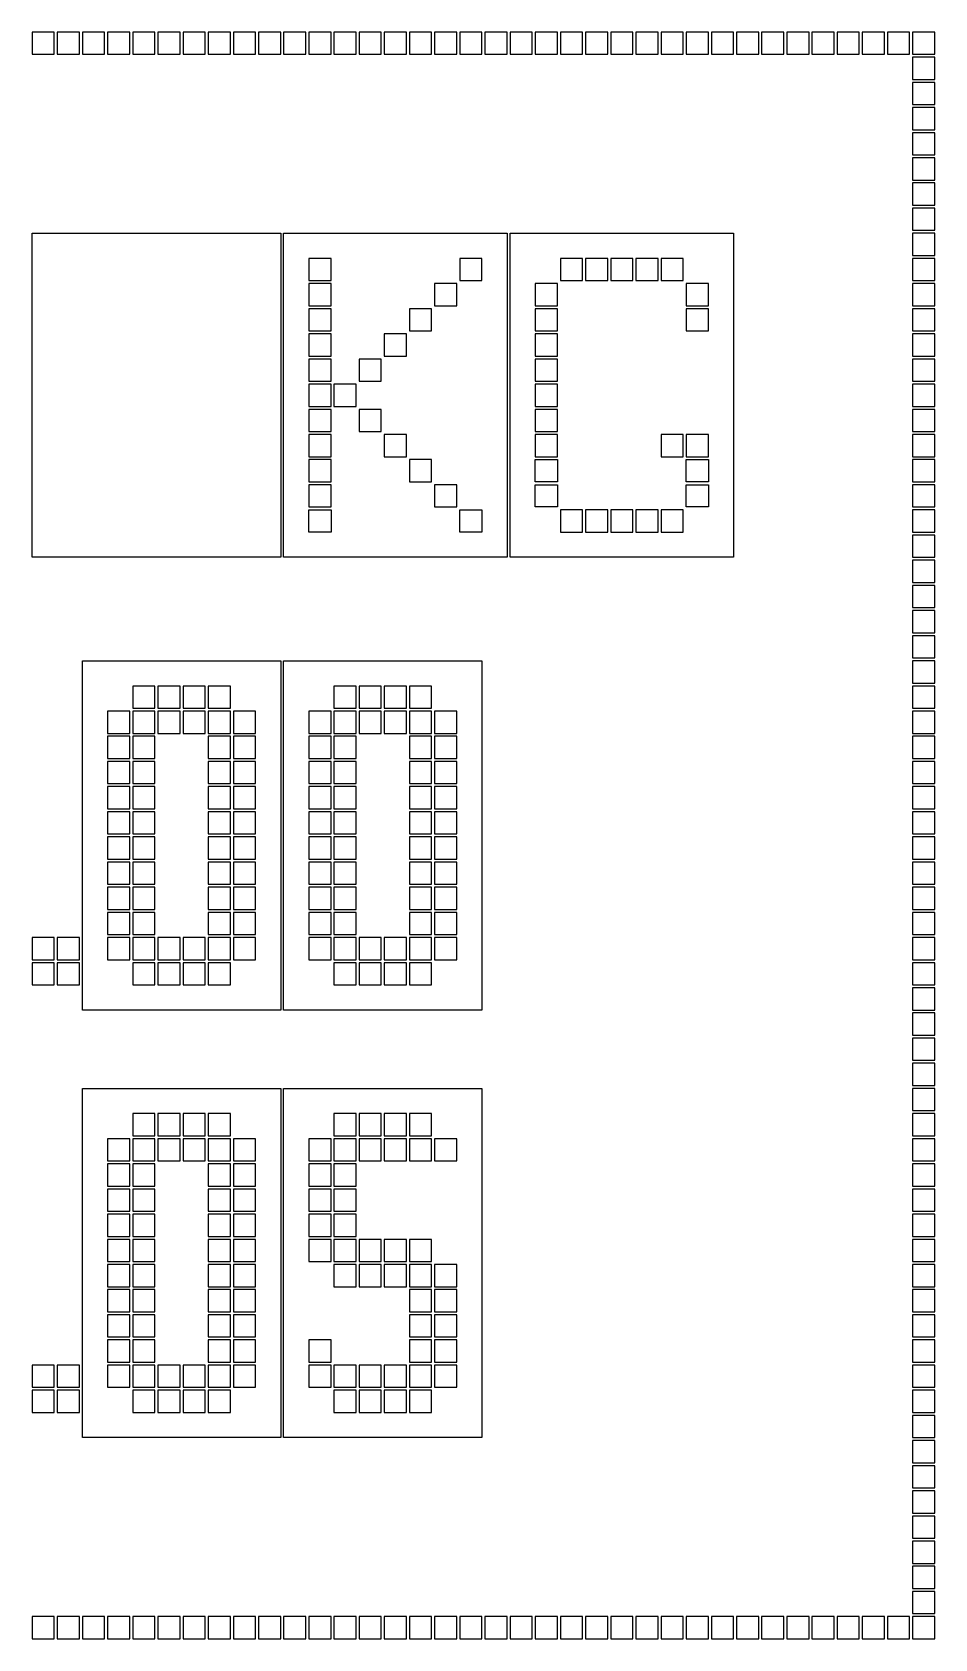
# Model space of a CAD drawing. Header units: inches. Extents: x 125 to 991, y -92 to 487.
# Drawn here: x 848.79 to 854.89, y 440.53 to 451.39 of the extents above; entities that cross this region are included whole.
import ezdxf

# ---------------------------------------------------------------- set-up
doc = ezdxf.new("R2010")
doc.units = ezdxf.units.IN

msp = doc.modelspace()

# ---------------------------------------------------------------- linework, layer by layer
at = {"color": 2}
for points in [[(848.786, 451.238), (848.936, 451.238), (848.936, 451.388), (848.786, 451.388)], [(848.956, 451.238), (849.106, 451.238), (849.106, 451.388), (848.956, 451.388)], [(849.126, 451.238), (849.276, 451.238), (849.276, 451.388), (849.126, 451.388)], [(849.296, 451.238), (849.446, 451.238), (849.446, 451.388), (849.296, 451.388)], [(849.466, 451.238), (849.616, 451.238), (849.616, 451.388), (849.466, 451.388)], [(849.636, 451.238), (849.786, 451.238), (849.786, 451.388), (849.636, 451.388)], [(849.806, 451.238), (849.956, 451.238), (849.956, 451.388), (849.806, 451.388)], [(849.976, 451.238), (850.126, 451.238), (850.126, 451.388), (849.976, 451.388)], [(850.146, 451.238), (850.296, 451.238), (850.296, 451.388), (850.146, 451.388)], [(850.316, 451.238), (850.466, 451.238), (850.466, 451.388), (850.316, 451.388)], [(850.486, 451.238), (850.636, 451.238), (850.636, 451.388), (850.486, 451.388)], [(850.656, 451.238), (850.806, 451.238), (850.806, 451.388), (850.656, 451.388)], [(850.826, 451.238), (850.976, 451.238), (850.976, 451.388), (850.826, 451.388)], [(850.996, 451.238), (851.146, 451.238), (851.146, 451.388), (850.996, 451.388)], [(851.166, 451.238), (851.316, 451.238), (851.316, 451.388), (851.166, 451.388)], [(851.336, 451.238), (851.486, 451.238), (851.486, 451.388), (851.336, 451.388)], [(851.506, 451.238), (851.656, 451.238), (851.656, 451.388), (851.506, 451.388)], [(851.676, 451.238), (851.826, 451.238), (851.826, 451.388), (851.676, 451.388)], [(851.846, 451.238), (851.996, 451.238), (851.996, 451.388), (851.846, 451.388)], [(852.016, 451.238), (852.166, 451.238), (852.166, 451.388), (852.016, 451.388)], [(852.186, 451.238), (852.336, 451.238), (852.336, 451.388), (852.186, 451.388)], [(852.356, 451.238), (852.506, 451.238), (852.506, 451.388), (852.356, 451.388)], [(852.526, 451.238), (852.676, 451.238), (852.676, 451.388), (852.526, 451.388)], [(852.696, 451.238), (852.846, 451.238), (852.846, 451.388), (852.696, 451.388)], [(852.866, 451.238), (853.016, 451.238), (853.016, 451.388), (852.866, 451.388)], [(853.036, 451.238), (853.186, 451.238), (853.186, 451.388), (853.036, 451.388)], [(853.206, 451.238), (853.356, 451.238), (853.356, 451.388), (853.206, 451.388)], [(853.376, 451.238), (853.526, 451.238), (853.526, 451.388), (853.376, 451.388)], [(853.546, 451.238), (853.696, 451.238), (853.696, 451.388), (853.546, 451.388)], [(853.716, 451.238), (853.866, 451.238), (853.866, 451.388), (853.716, 451.388)], [(853.886, 451.238), (854.036, 451.238), (854.036, 451.388), (853.886, 451.388)], [(854.056, 451.238), (854.206, 451.238), (854.206, 451.388), (854.056, 451.388)], [(854.226, 451.238), (854.376, 451.238), (854.376, 451.388), (854.226, 451.388)], [(854.396, 451.238), (854.546, 451.238), (854.546, 451.388), (854.396, 451.388)], [(854.566, 451.238), (854.716, 451.238), (854.716, 451.388), (854.566, 451.388)], [(854.736, 451.238), (854.886, 451.238), (854.886, 451.388), (854.736, 451.388)], [(854.736, 451.068), (854.886, 451.068), (854.886, 451.218), (854.736, 451.218)], [(854.736, 450.898), (854.886, 450.898), (854.886, 451.048), (854.736, 451.048)], [(854.736, 450.728), (854.886, 450.728), (854.886, 450.878), (854.736, 450.878)], [(854.736, 450.558), (854.886, 450.558), (854.886, 450.708), (854.736, 450.708)], [(854.736, 450.388), (854.886, 450.388), (854.886, 450.538), (854.736, 450.538)], [(854.736, 450.218), (854.886, 450.218), (854.886, 450.368), (854.736, 450.368)], [(854.736, 450.048), (854.886, 450.048), (854.886, 450.198), (854.736, 450.198)], [(854.736, 449.878), (854.886, 449.878), (854.886, 450.028), (854.736, 450.028)], [(850.656, 449.708), (850.806, 449.708), (850.806, 449.858), (850.656, 449.858)], [(851.676, 449.708), (851.826, 449.708), (851.826, 449.858), (851.676, 449.858)], [(852.356, 449.708), (852.506, 449.708), (852.506, 449.858), (852.356, 449.858)], [(852.526, 449.708), (852.676, 449.708), (852.676, 449.858), (852.526, 449.858)], [(852.696, 449.708), (852.846, 449.708), (852.846, 449.858), (852.696, 449.858)], [(852.866, 449.708), (853.016, 449.708), (853.016, 449.858), (852.866, 449.858)], [(853.036, 449.708), (853.186, 449.708), (853.186, 449.858), (853.036, 449.858)], [(854.736, 449.708), (854.886, 449.708), (854.886, 449.858), (854.736, 449.858)], [(850.656, 449.538), (850.806, 449.538), (850.806, 449.688), (850.656, 449.688)], [(851.506, 449.538), (851.656, 449.538), (851.656, 449.688), (851.506, 449.688)], [(852.186, 449.538), (852.336, 449.538), (852.336, 449.688), (852.186, 449.688)], [(853.206, 449.538), (853.356, 449.538), (853.356, 449.688), (853.206, 449.688)], [(854.736, 449.538), (854.886, 449.538), (854.886, 449.688), (854.736, 449.688)], [(850.656, 449.368), (850.806, 449.368), (850.806, 449.518), (850.656, 449.518)], [(851.336, 449.368), (851.486, 449.368), (851.486, 449.518), (851.336, 449.518)], [(852.186, 449.368), (852.336, 449.368), (852.336, 449.518), (852.186, 449.518)], [(853.206, 449.368), (853.356, 449.368), (853.356, 449.518), (853.206, 449.518)], [(854.736, 449.368), (854.886, 449.368), (854.886, 449.518), (854.736, 449.518)], [(850.656, 449.198), (850.806, 449.198), (850.806, 449.348), (850.656, 449.348)], [(851.166, 449.198), (851.316, 449.198), (851.316, 449.348), (851.166, 449.348)], [(852.186, 449.198), (852.336, 449.198), (852.336, 449.348), (852.186, 449.348)], [(854.736, 449.198), (854.886, 449.198), (854.886, 449.348), (854.736, 449.348)], [(850.656, 449.028), (850.806, 449.028), (850.806, 449.178), (850.656, 449.178)], [(850.996, 449.028), (851.146, 449.028), (851.146, 449.178), (850.996, 449.178)], [(852.186, 449.028), (852.336, 449.028), (852.336, 449.178), (852.186, 449.178)], [(854.736, 449.028), (854.886, 449.028), (854.886, 449.178), (854.736, 449.178)], [(850.656, 448.858), (850.806, 448.858), (850.806, 449.008), (850.656, 449.008)], [(850.826, 448.858), (850.976, 448.858), (850.976, 449.008), (850.826, 449.008)], [(852.186, 448.858), (852.336, 448.858), (852.336, 449.008), (852.186, 449.008)], [(854.736, 448.858), (854.886, 448.858), (854.886, 449.008), (854.736, 449.008)], [(850.656, 448.688), (850.806, 448.688), (850.806, 448.838), (850.656, 448.838)], [(850.996, 448.688), (851.146, 448.688), (851.146, 448.838), (850.996, 448.838)], [(852.186, 448.688), (852.336, 448.688), (852.336, 448.838), (852.186, 448.838)], [(854.736, 448.688), (854.886, 448.688), (854.886, 448.838), (854.736, 448.838)], [(850.656, 448.518), (850.806, 448.518), (850.806, 448.668), (850.656, 448.668)], [(851.166, 448.518), (851.316, 448.518), (851.316, 448.668), (851.166, 448.668)], [(852.186, 448.518), (852.336, 448.518), (852.336, 448.668), (852.186, 448.668)], [(853.036, 448.518), (853.186, 448.518), (853.186, 448.668), (853.036, 448.668)], [(853.206, 448.518), (853.356, 448.518), (853.356, 448.668), (853.206, 448.668)], [(854.736, 448.518), (854.886, 448.518), (854.886, 448.668), (854.736, 448.668)], [(850.656, 448.348), (850.806, 448.348), (850.806, 448.498), (850.656, 448.498)], [(851.336, 448.348), (851.486, 448.348), (851.486, 448.498), (851.336, 448.498)], [(852.186, 448.498), (852.336, 448.498), (852.336, 448.348), (852.186, 448.348)], [(853.206, 448.498), (853.356, 448.498), (853.356, 448.348), (853.206, 448.348)], [(854.736, 448.348), (854.886, 448.348), (854.886, 448.498), (854.736, 448.498)], [(850.656, 448.178), (850.806, 448.178), (850.806, 448.328), (850.656, 448.328)], [(851.506, 448.178), (851.656, 448.178), (851.656, 448.328), (851.506, 448.328)], [(852.186, 448.328), (852.336, 448.328), (852.336, 448.178), (852.186, 448.178)], [(853.206, 448.328), (853.356, 448.328), (853.356, 448.178), (853.206, 448.178)], [(854.736, 448.178), (854.886, 448.178), (854.886, 448.328), (854.736, 448.328)], [(850.656, 448.158), (850.806, 448.158), (850.806, 448.008), (850.656, 448.008)], [(851.676, 448.158), (851.826, 448.158), (851.826, 448.008), (851.676, 448.008)], [(852.356, 448.008), (852.506, 448.008), (852.506, 448.158), (852.356, 448.158)], [(852.526, 448.008), (852.676, 448.008), (852.676, 448.158), (852.526, 448.158)], [(852.696, 448.008), (852.846, 448.008), (852.846, 448.158), (852.696, 448.158)], [(852.866, 448.008), (853.016, 448.008), (853.016, 448.158), (852.866, 448.158)], [(853.036, 448.008), (853.186, 448.008), (853.186, 448.158), (853.036, 448.158)], [(854.736, 448.008), (854.886, 448.008), (854.886, 448.158), (854.736, 448.158)], [(854.736, 447.838), (854.886, 447.838), (854.886, 447.988), (854.736, 447.988)], [(854.736, 447.668), (854.886, 447.668), (854.886, 447.818), (854.736, 447.818)], [(854.736, 447.498), (854.886, 447.498), (854.886, 447.648), (854.736, 447.648)], [(854.736, 447.328), (854.886, 447.328), (854.886, 447.478), (854.736, 447.478)], [(854.736, 447.158), (854.886, 447.158), (854.886, 447.308), (854.736, 447.308)], [(854.736, 446.988), (854.886, 446.988), (854.886, 447.138), (854.736, 447.138)], [(849.466, 446.818), (849.616, 446.818), (849.616, 446.968), (849.466, 446.968)], [(849.636, 446.818), (849.786, 446.818), (849.786, 446.968), (849.636, 446.968)], [(849.806, 446.818), (849.956, 446.818), (849.956, 446.968), (849.806, 446.968)], [(849.976, 446.818), (850.126, 446.818), (850.126, 446.968), (849.976, 446.968)], [(850.826, 446.818), (850.976, 446.818), (850.976, 446.968), (850.826, 446.968)], [(850.996, 446.818), (851.146, 446.818), (851.146, 446.968), (850.996, 446.968)], [(851.166, 446.818), (851.316, 446.818), (851.316, 446.968), (851.166, 446.968)], [(851.336, 446.818), (851.486, 446.818), (851.486, 446.968), (851.336, 446.968)], [(854.736, 446.818), (854.886, 446.818), (854.886, 446.968), (854.736, 446.968)], [(849.296, 446.648), (849.446, 446.648), (849.446, 446.798), (849.296, 446.798)], [(849.466, 446.648), (849.616, 446.648), (849.616, 446.798), (849.466, 446.798)], [(849.636, 446.648), (849.786, 446.648), (849.786, 446.798), (849.636, 446.798)], [(849.806, 446.648), (849.956, 446.648), (849.956, 446.798), (849.806, 446.798)], [(849.976, 446.648), (850.126, 446.648), (850.126, 446.798), (849.976, 446.798)], [(850.146, 446.648), (850.296, 446.648), (850.296, 446.798), (850.146, 446.798)], [(850.656, 446.648), (850.806, 446.648), (850.806, 446.798), (850.656, 446.798)], [(850.826, 446.648), (850.976, 446.648), (850.976, 446.798), (850.826, 446.798)], [(850.996, 446.648), (851.146, 446.648), (851.146, 446.798), (850.996, 446.798)], [(851.166, 446.648), (851.316, 446.648), (851.316, 446.798), (851.166, 446.798)], [(851.336, 446.648), (851.486, 446.648), (851.486, 446.798), (851.336, 446.798)], [(851.506, 446.648), (851.656, 446.648), (851.656, 446.798), (851.506, 446.798)], [(854.736, 446.648), (854.886, 446.648), (854.886, 446.798), (854.736, 446.798)], [(849.296, 446.478), (849.446, 446.478), (849.446, 446.628), (849.296, 446.628)], [(849.466, 446.478), (849.616, 446.478), (849.616, 446.628), (849.466, 446.628)], [(849.976, 446.478), (850.126, 446.478), (850.126, 446.628), (849.976, 446.628)], [(850.146, 446.478), (850.296, 446.478), (850.296, 446.628), (850.146, 446.628)], [(850.656, 446.478), (850.806, 446.478), (850.806, 446.628), (850.656, 446.628)], [(850.826, 446.478), (850.976, 446.478), (850.976, 446.628), (850.826, 446.628)], [(851.336, 446.478), (851.486, 446.478), (851.486, 446.628), (851.336, 446.628)], [(851.506, 446.478), (851.656, 446.478), (851.656, 446.628), (851.506, 446.628)], [(854.736, 446.478), (854.886, 446.478), (854.886, 446.628), (854.736, 446.628)], [(849.296, 446.308), (849.446, 446.308), (849.446, 446.458), (849.296, 446.458)], [(849.466, 446.308), (849.616, 446.308), (849.616, 446.458), (849.466, 446.458)], [(849.976, 446.308), (850.126, 446.308), (850.126, 446.458), (849.976, 446.458)], [(850.146, 446.308), (850.296, 446.308), (850.296, 446.458), (850.146, 446.458)], [(850.656, 446.308), (850.806, 446.308), (850.806, 446.458), (850.656, 446.458)], [(850.826, 446.308), (850.976, 446.308), (850.976, 446.458), (850.826, 446.458)], [(851.336, 446.308), (851.486, 446.308), (851.486, 446.458), (851.336, 446.458)], [(851.506, 446.308), (851.656, 446.308), (851.656, 446.458), (851.506, 446.458)], [(854.736, 446.308), (854.886, 446.308), (854.886, 446.458), (854.736, 446.458)], [(849.296, 446.138), (849.446, 446.138), (849.446, 446.288), (849.296, 446.288)], [(849.466, 446.138), (849.616, 446.138), (849.616, 446.288), (849.466, 446.288)], [(849.976, 446.138), (850.126, 446.138), (850.126, 446.288), (849.976, 446.288)], [(850.146, 446.138), (850.296, 446.138), (850.296, 446.288), (850.146, 446.288)], [(850.656, 446.138), (850.806, 446.138), (850.806, 446.288), (850.656, 446.288)], [(850.826, 446.138), (850.976, 446.138), (850.976, 446.288), (850.826, 446.288)], [(851.336, 446.138), (851.486, 446.138), (851.486, 446.288), (851.336, 446.288)], [(851.506, 446.138), (851.656, 446.138), (851.656, 446.288), (851.506, 446.288)], [(854.736, 446.138), (854.886, 446.138), (854.886, 446.288), (854.736, 446.288)], [(849.296, 445.968), (849.446, 445.968), (849.446, 446.118), (849.296, 446.118)], [(849.466, 445.968), (849.616, 445.968), (849.616, 446.118), (849.466, 446.118)], [(849.976, 445.968), (850.126, 445.968), (850.126, 446.118), (849.976, 446.118)], [(850.146, 445.968), (850.296, 445.968), (850.296, 446.118), (850.146, 446.118)], [(850.656, 445.968), (850.806, 445.968), (850.806, 446.118), (850.656, 446.118)], [(850.826, 445.968), (850.976, 445.968), (850.976, 446.118), (850.826, 446.118)], [(851.336, 445.968), (851.486, 445.968), (851.486, 446.118), (851.336, 446.118)], [(851.506, 445.968), (851.656, 445.968), (851.656, 446.118), (851.506, 446.118)], [(854.736, 445.968), (854.886, 445.968), (854.886, 446.118), (854.736, 446.118)], [(849.296, 445.798), (849.446, 445.798), (849.446, 445.948), (849.296, 445.948)], [(849.466, 445.798), (849.616, 445.798), (849.616, 445.948), (849.466, 445.948)], [(849.976, 445.798), (850.126, 445.798), (850.126, 445.948), (849.976, 445.948)], [(850.146, 445.798), (850.296, 445.798), (850.296, 445.948), (850.146, 445.948)], [(850.656, 445.798), (850.806, 445.798), (850.806, 445.948), (850.656, 445.948)], [(850.826, 445.798), (850.976, 445.798), (850.976, 445.948), (850.826, 445.948)], [(851.336, 445.798), (851.486, 445.798), (851.486, 445.948), (851.336, 445.948)], [(851.506, 445.798), (851.656, 445.798), (851.656, 445.948), (851.506, 445.948)], [(854.736, 445.798), (854.886, 445.798), (854.886, 445.948), (854.736, 445.948)], [(849.296, 445.628), (849.446, 445.628), (849.446, 445.778), (849.296, 445.778)], [(849.466, 445.628), (849.616, 445.628), (849.616, 445.778), (849.466, 445.778)], [(849.976, 445.628), (850.126, 445.628), (850.126, 445.778), (849.976, 445.778)], [(850.146, 445.628), (850.296, 445.628), (850.296, 445.778), (850.146, 445.778)], [(850.656, 445.628), (850.806, 445.628), (850.806, 445.778), (850.656, 445.778)], [(850.826, 445.628), (850.976, 445.628), (850.976, 445.778), (850.826, 445.778)], [(851.336, 445.628), (851.486, 445.628), (851.486, 445.778), (851.336, 445.778)], [(851.506, 445.628), (851.656, 445.628), (851.656, 445.778), (851.506, 445.778)], [(854.736, 445.628), (854.886, 445.628), (854.886, 445.778), (854.736, 445.778)], [(849.296, 445.458), (849.446, 445.458), (849.446, 445.608), (849.296, 445.608)], [(849.466, 445.458), (849.616, 445.458), (849.616, 445.608), (849.466, 445.608)], [(849.976, 445.458), (850.126, 445.458), (850.126, 445.608), (849.976, 445.608)], [(850.146, 445.458), (850.296, 445.458), (850.296, 445.608), (850.146, 445.608)], [(850.656, 445.458), (850.806, 445.458), (850.806, 445.608), (850.656, 445.608)], [(850.826, 445.458), (850.976, 445.458), (850.976, 445.608), (850.826, 445.608)], [(851.336, 445.458), (851.486, 445.458), (851.486, 445.608), (851.336, 445.608)], [(851.506, 445.458), (851.656, 445.458), (851.656, 445.608), (851.506, 445.608)], [(854.736, 445.458), (854.886, 445.458), (854.886, 445.608), (854.736, 445.608)], [(849.296, 445.288), (849.446, 445.288), (849.446, 445.438), (849.296, 445.438)], [(849.466, 445.288), (849.616, 445.288), (849.616, 445.438), (849.466, 445.438)], [(849.976, 445.288), (850.126, 445.288), (850.126, 445.438), (849.976, 445.438)], [(850.146, 445.288), (850.296, 445.288), (850.296, 445.438), (850.146, 445.438)], [(850.656, 445.288), (850.806, 445.288), (850.806, 445.438), (850.656, 445.438)], [(850.826, 445.288), (850.976, 445.288), (850.976, 445.438), (850.826, 445.438)], [(851.336, 445.288), (851.486, 445.288), (851.486, 445.438), (851.336, 445.438)], [(851.506, 445.288), (851.656, 445.288), (851.656, 445.438), (851.506, 445.438)], [(854.736, 445.288), (854.886, 445.288), (854.886, 445.438), (854.736, 445.438)], [(848.786, 445.118), (848.936, 445.118), (848.936, 445.268), (848.786, 445.268)], [(848.956, 445.118), (849.106, 445.118), (849.106, 445.268), (848.956, 445.268)], [(849.296, 445.118), (849.446, 445.118), (849.446, 445.268), (849.296, 445.268)], [(849.466, 445.118), (849.616, 445.118), (849.616, 445.268), (849.466, 445.268)], [(849.636, 445.118), (849.786, 445.118), (849.786, 445.268), (849.636, 445.268)], [(849.806, 445.118), (849.956, 445.118), (849.956, 445.268), (849.806, 445.268)], [(849.976, 445.118), (850.126, 445.118), (850.126, 445.268), (849.976, 445.268)], [(850.146, 445.118), (850.296, 445.118), (850.296, 445.268), (850.146, 445.268)], [(850.656, 445.118), (850.806, 445.118), (850.806, 445.268), (850.656, 445.268)], [(850.826, 445.118), (850.976, 445.118), (850.976, 445.268), (850.826, 445.268)], [(850.996, 445.118), (851.146, 445.118), (851.146, 445.268), (850.996, 445.268)], [(851.166, 445.118), (851.316, 445.118), (851.316, 445.268), (851.166, 445.268)], [(851.336, 445.118), (851.486, 445.118), (851.486, 445.268), (851.336, 445.268)], [(851.506, 445.118), (851.656, 445.118), (851.656, 445.268), (851.506, 445.268)], [(854.736, 445.118), (854.886, 445.118), (854.886, 445.268), (854.736, 445.268)], [(848.786, 444.948), (848.936, 444.948), (848.936, 445.098), (848.786, 445.098)], [(848.956, 444.948), (849.106, 444.948), (849.106, 445.098), (848.956, 445.098)], [(849.466, 444.948), (849.616, 444.948), (849.616, 445.098), (849.466, 445.098)], [(849.636, 444.948), (849.786, 444.948), (849.786, 445.098), (849.636, 445.098)], [(849.806, 444.948), (849.956, 444.948), (849.956, 445.098), (849.806, 445.098)], [(849.976, 444.948), (850.126, 444.948), (850.126, 445.098), (849.976, 445.098)], [(850.826, 444.948), (850.976, 444.948), (850.976, 445.098), (850.826, 445.098)], [(850.996, 444.948), (851.146, 444.948), (851.146, 445.098), (850.996, 445.098)], [(851.166, 444.948), (851.316, 444.948), (851.316, 445.098), (851.166, 445.098)], [(851.336, 444.948), (851.486, 444.948), (851.486, 445.098), (851.336, 445.098)], [(854.736, 444.948), (854.886, 444.948), (854.886, 445.098), (854.736, 445.098)], [(854.736, 444.778), (854.886, 444.778), (854.886, 444.928), (854.736, 444.928)], [(854.736, 444.608), (854.886, 444.608), (854.886, 444.758), (854.736, 444.758)], [(854.736, 444.438), (854.886, 444.438), (854.886, 444.588), (854.736, 444.588)], [(854.736, 444.268), (854.886, 444.268), (854.886, 444.418), (854.736, 444.418)], [(854.736, 444.098), (854.886, 444.098), (854.886, 444.248), (854.736, 444.248)], [(849.466, 443.928), (849.616, 443.928), (849.616, 444.078), (849.466, 444.078)], [(849.636, 443.928), (849.786, 443.928), (849.786, 444.078), (849.636, 444.078)], [(849.806, 443.928), (849.956, 443.928), (849.956, 444.078), (849.806, 444.078)], [(849.976, 443.928), (850.126, 443.928), (850.126, 444.078), (849.976, 444.078)], [(850.826, 443.928), (850.976, 443.928), (850.976, 444.078), (850.826, 444.078)], [(850.996, 443.928), (851.146, 443.928), (851.146, 444.078), (850.996, 444.078)], [(851.166, 443.928), (851.316, 443.928), (851.316, 444.078), (851.166, 444.078)], [(851.336, 443.928), (851.486, 443.928), (851.486, 444.078), (851.336, 444.078)], [(854.736, 443.928), (854.886, 443.928), (854.886, 444.078), (854.736, 444.078)], [(849.296, 443.758), (849.446, 443.758), (849.446, 443.908), (849.296, 443.908)], [(849.466, 443.758), (849.616, 443.758), (849.616, 443.908), (849.466, 443.908)], [(849.636, 443.758), (849.786, 443.758), (849.786, 443.908), (849.636, 443.908)], [(849.806, 443.758), (849.956, 443.758), (849.956, 443.908), (849.806, 443.908)], [(849.976, 443.758), (850.126, 443.758), (850.126, 443.908), (849.976, 443.908)], [(850.146, 443.758), (850.296, 443.758), (850.296, 443.908), (850.146, 443.908)], [(850.656, 443.758), (850.806, 443.758), (850.806, 443.908), (850.656, 443.908)], [(850.656, 443.758), (850.806, 443.758), (850.806, 443.908), (850.656, 443.908)], [(850.826, 443.758), (850.976, 443.758), (850.976, 443.908), (850.826, 443.908)], [(850.996, 443.758), (851.146, 443.758), (851.146, 443.908), (850.996, 443.908)], [(851.166, 443.758), (851.316, 443.758), (851.316, 443.908), (851.166, 443.908)], [(851.336, 443.758), (851.486, 443.758), (851.486, 443.908), (851.336, 443.908)], [(851.506, 443.758), (851.656, 443.758), (851.656, 443.908), (851.506, 443.908)], [(854.736, 443.758), (854.886, 443.758), (854.886, 443.908), (854.736, 443.908)], [(849.296, 443.588), (849.446, 443.588), (849.446, 443.738), (849.296, 443.738)], [(849.466, 443.588), (849.616, 443.588), (849.616, 443.738), (849.466, 443.738)], [(849.976, 443.588), (850.126, 443.588), (850.126, 443.738), (849.976, 443.738)], [(850.146, 443.588), (850.296, 443.588), (850.296, 443.738), (850.146, 443.738)], [(850.656, 443.588), (850.806, 443.588), (850.806, 443.738), (850.656, 443.738)], [(850.826, 443.588), (850.976, 443.588), (850.976, 443.738), (850.826, 443.738)], [(854.736, 443.588), (854.886, 443.588), (854.886, 443.738), (854.736, 443.738)], [(849.296, 443.418), (849.446, 443.418), (849.446, 443.568), (849.296, 443.568)], [(849.466, 443.418), (849.616, 443.418), (849.616, 443.568), (849.466, 443.568)], [(849.976, 443.418), (850.126, 443.418), (850.126, 443.568), (849.976, 443.568)], [(850.146, 443.418), (850.296, 443.418), (850.296, 443.568), (850.146, 443.568)], [(850.656, 443.418), (850.806, 443.418), (850.806, 443.568), (850.656, 443.568)], [(850.826, 443.418), (850.976, 443.418), (850.976, 443.568), (850.826, 443.568)], [(854.736, 443.418), (854.886, 443.418), (854.886, 443.568), (854.736, 443.568)], [(849.296, 443.248), (849.446, 443.248), (849.446, 443.398), (849.296, 443.398)], [(849.466, 443.248), (849.616, 443.248), (849.616, 443.398), (849.466, 443.398)], [(849.976, 443.248), (850.126, 443.248), (850.126, 443.398), (849.976, 443.398)], [(850.146, 443.248), (850.296, 443.248), (850.296, 443.398), (850.146, 443.398)], [(850.656, 443.248), (850.806, 443.248), (850.806, 443.398), (850.656, 443.398)], [(850.826, 443.248), (850.976, 443.248), (850.976, 443.398), (850.826, 443.398)], [(854.736, 443.248), (854.886, 443.248), (854.886, 443.398), (854.736, 443.398)], [(849.296, 443.078), (849.446, 443.078), (849.446, 443.228), (849.296, 443.228)], [(849.466, 443.078), (849.616, 443.078), (849.616, 443.228), (849.466, 443.228)], [(849.976, 443.078), (850.126, 443.078), (850.126, 443.228), (849.976, 443.228)], [(850.146, 443.078), (850.296, 443.078), (850.296, 443.228), (850.146, 443.228)], [(850.656, 443.078), (850.806, 443.078), (850.806, 443.228), (850.656, 443.228)], [(850.656, 443.078), (850.806, 443.078), (850.806, 443.228), (850.656, 443.228)], [(850.826, 443.078), (850.976, 443.078), (850.976, 443.228), (850.826, 443.228)], [(850.826, 443.078), (850.976, 443.078), (850.976, 443.228), (850.826, 443.228)], [(850.826, 443.078), (850.976, 443.078), (850.976, 443.228), (850.826, 443.228)], [(850.996, 443.078), (851.146, 443.078), (851.146, 443.228), (850.996, 443.228)], [(851.166, 443.078), (851.316, 443.078), (851.316, 443.228), (851.166, 443.228)], [(851.336, 443.078), (851.486, 443.078), (851.486, 443.228), (851.336, 443.228)], [(854.736, 443.078), (854.886, 443.078), (854.886, 443.228), (854.736, 443.228)], [(849.296, 442.908), (849.446, 442.908), (849.446, 443.058), (849.296, 443.058)], [(849.466, 442.908), (849.616, 442.908), (849.616, 443.058), (849.466, 443.058)], [(849.976, 442.908), (850.126, 442.908), (850.126, 443.058), (849.976, 443.058)], [(850.146, 442.908), (850.296, 442.908), (850.296, 443.058), (850.146, 443.058)], [(850.826, 442.908), (850.976, 442.908), (850.976, 443.058), (850.826, 443.058)], [(850.996, 442.908), (851.146, 442.908), (851.146, 443.058), (850.996, 443.058)], [(851.166, 442.908), (851.316, 442.908), (851.316, 443.058), (851.166, 443.058)], [(851.336, 442.908), (851.486, 442.908), (851.486, 443.058), (851.336, 443.058)], [(851.506, 442.908), (851.656, 442.908), (851.656, 443.058), (851.506, 443.058)], [(854.736, 442.908), (854.886, 442.908), (854.886, 443.058), (854.736, 443.058)], [(849.296, 442.738), (849.446, 442.738), (849.446, 442.888), (849.296, 442.888)], [(849.466, 442.738), (849.616, 442.738), (849.616, 442.888), (849.466, 442.888)], [(849.976, 442.738), (850.126, 442.738), (850.126, 442.888), (849.976, 442.888)], [(850.146, 442.738), (850.296, 442.738), (850.296, 442.888), (850.146, 442.888)], [(851.336, 442.738), (851.486, 442.738), (851.486, 442.888), (851.336, 442.888)], [(851.506, 442.738), (851.656, 442.738), (851.656, 442.888), (851.506, 442.888)], [(854.736, 442.738), (854.886, 442.738), (854.886, 442.888), (854.736, 442.888)], [(849.296, 442.568), (849.446, 442.568), (849.446, 442.718), (849.296, 442.718)], [(849.466, 442.568), (849.616, 442.568), (849.616, 442.718), (849.466, 442.718)], [(849.976, 442.568), (850.126, 442.568), (850.126, 442.718), (849.976, 442.718)], [(850.146, 442.568), (850.296, 442.568), (850.296, 442.718), (850.146, 442.718)], [(851.336, 442.568), (851.486, 442.568), (851.486, 442.718), (851.336, 442.718)], [(851.506, 442.568), (851.656, 442.568), (851.656, 442.718), (851.506, 442.718)], [(854.736, 442.568), (854.886, 442.568), (854.886, 442.718), (854.736, 442.718)], [(849.296, 442.398), (849.446, 442.398), (849.446, 442.548), (849.296, 442.548)], [(849.466, 442.398), (849.616, 442.398), (849.616, 442.548), (849.466, 442.548)], [(849.976, 442.398), (850.126, 442.398), (850.126, 442.548), (849.976, 442.548)], [(850.146, 442.398), (850.296, 442.398), (850.296, 442.548), (850.146, 442.548)], [(850.656, 442.398), (850.806, 442.398), (850.806, 442.548), (850.656, 442.548)], [(851.336, 442.398), (851.486, 442.398), (851.486, 442.548), (851.336, 442.548)], [(851.506, 442.398), (851.656, 442.398), (851.656, 442.548), (851.506, 442.548)], [(854.736, 442.398), (854.886, 442.398), (854.886, 442.548), (854.736, 442.548)], [(848.786, 442.228), (848.936, 442.228), (848.936, 442.378), (848.786, 442.378)], [(848.956, 442.228), (849.106, 442.228), (849.106, 442.378), (848.956, 442.378)], [(848.956, 442.228), (849.106, 442.228), (849.106, 442.378), (848.956, 442.378)], [(849.296, 442.228), (849.446, 442.228), (849.446, 442.378), (849.296, 442.378)], [(849.466, 442.228), (849.616, 442.228), (849.616, 442.378), (849.466, 442.378)], [(849.636, 442.228), (849.786, 442.228), (849.786, 442.378), (849.636, 442.378)], [(849.806, 442.228), (849.956, 442.228), (849.956, 442.378), (849.806, 442.378)], [(849.976, 442.228), (850.126, 442.228), (850.126, 442.378), (849.976, 442.378)], [(850.146, 442.228), (850.296, 442.228), (850.296, 442.378), (850.146, 442.378)], [(850.656, 442.228), (850.806, 442.228), (850.806, 442.378), (850.656, 442.378)], [(850.656, 442.228), (850.806, 442.228), (850.806, 442.378), (850.656, 442.378)], [(850.826, 442.228), (850.976, 442.228), (850.976, 442.378), (850.826, 442.378)], [(850.996, 442.228), (851.146, 442.228), (851.146, 442.378), (850.996, 442.378)], [(851.166, 442.228), (851.316, 442.228), (851.316, 442.378), (851.166, 442.378)], [(851.336, 442.228), (851.486, 442.228), (851.486, 442.378), (851.336, 442.378)], [(851.336, 442.228), (851.486, 442.228), (851.486, 442.378), (851.336, 442.378)], [(851.336, 442.228), (851.486, 442.228), (851.486, 442.378), (851.336, 442.378)], [(851.506, 442.228), (851.656, 442.228), (851.656, 442.378), (851.506, 442.378)], [(851.506, 442.228), (851.656, 442.228), (851.656, 442.378), (851.506, 442.378)], [(854.736, 442.228), (854.886, 442.228), (854.886, 442.378), (854.736, 442.378)], [(848.786, 442.058), (848.936, 442.058), (848.936, 442.208), (848.786, 442.208)], [(848.786, 442.058), (848.936, 442.058), (848.936, 442.208), (848.786, 442.208)], [(848.956, 442.058), (849.106, 442.058), (849.106, 442.208), (848.956, 442.208)], [(849.466, 442.058), (849.616, 442.058), (849.616, 442.208), (849.466, 442.208)], [(849.636, 442.058), (849.786, 442.058), (849.786, 442.208), (849.636, 442.208)], [(849.806, 442.058), (849.956, 442.058), (849.956, 442.208), (849.806, 442.208)], [(849.976, 442.058), (850.126, 442.058), (850.126, 442.208), (849.976, 442.208)], [(850.826, 442.058), (850.976, 442.058), (850.976, 442.208), (850.826, 442.208)], [(850.996, 442.058), (851.146, 442.058), (851.146, 442.208), (850.996, 442.208)], [(851.166, 442.058), (851.316, 442.058), (851.316, 442.208), (851.166, 442.208)], [(851.336, 442.058), (851.486, 442.058), (851.486, 442.208), (851.336, 442.208)], [(854.736, 442.058), (854.886, 442.058), (854.886, 442.208), (854.736, 442.208)], [(854.736, 441.888), (854.886, 441.888), (854.886, 442.038), (854.736, 442.038)], [(854.736, 441.718), (854.886, 441.718), (854.886, 441.868), (854.736, 441.868)], [(854.736, 441.548), (854.886, 441.548), (854.886, 441.698), (854.736, 441.698)], [(854.736, 441.378), (854.886, 441.378), (854.886, 441.528), (854.736, 441.528)], [(854.736, 441.208), (854.886, 441.208), (854.886, 441.358), (854.736, 441.358)], [(854.736, 441.038), (854.886, 441.038), (854.886, 441.188), (854.736, 441.188)], [(854.736, 440.868), (854.886, 440.868), (854.886, 441.018), (854.736, 441.018)], [(854.736, 440.698), (854.886, 440.698), (854.886, 440.848), (854.736, 440.848)], [(848.786, 440.528), (848.936, 440.528), (848.936, 440.678), (848.786, 440.678)], [(848.956, 440.528), (849.106, 440.528), (849.106, 440.678), (848.956, 440.678)], [(849.126, 440.528), (849.276, 440.528), (849.276, 440.678), (849.126, 440.678)], [(849.296, 440.528), (849.446, 440.528), (849.446, 440.678), (849.296, 440.678)], [(849.466, 440.528), (849.616, 440.528), (849.616, 440.678), (849.466, 440.678)], [(849.636, 440.528), (849.786, 440.528), (849.786, 440.678), (849.636, 440.678)], [(849.806, 440.528), (849.956, 440.528), (849.956, 440.678), (849.806, 440.678)], [(849.976, 440.528), (850.126, 440.528), (850.126, 440.678), (849.976, 440.678)], [(850.146, 440.528), (850.296, 440.528), (850.296, 440.678), (850.146, 440.678)], [(850.316, 440.528), (850.466, 440.528), (850.466, 440.678), (850.316, 440.678)], [(850.486, 440.528), (850.636, 440.528), (850.636, 440.678), (850.486, 440.678)], [(850.656, 440.528), (850.806, 440.528), (850.806, 440.678), (850.656, 440.678)], [(850.826, 440.528), (850.976, 440.528), (850.976, 440.678), (850.826, 440.678)], [(850.996, 440.528), (851.146, 440.528), (851.146, 440.678), (850.996, 440.678)], [(851.166, 440.528), (851.316, 440.528), (851.316, 440.678), (851.166, 440.678)], [(851.336, 440.528), (851.486, 440.528), (851.486, 440.678), (851.336, 440.678)], [(851.506, 440.528), (851.656, 440.528), (851.656, 440.678), (851.506, 440.678)], [(851.676, 440.528), (851.826, 440.528), (851.826, 440.678), (851.676, 440.678)], [(851.846, 440.528), (851.996, 440.528), (851.996, 440.678), (851.846, 440.678)], [(852.016, 440.528), (852.166, 440.528), (852.166, 440.678), (852.016, 440.678)], [(852.186, 440.528), (852.336, 440.528), (852.336, 440.678), (852.186, 440.678)], [(852.356, 440.528), (852.506, 440.528), (852.506, 440.678), (852.356, 440.678)], [(852.526, 440.528), (852.676, 440.528), (852.676, 440.678), (852.526, 440.678)], [(852.696, 440.528), (852.846, 440.528), (852.846, 440.678), (852.696, 440.678)], [(852.866, 440.528), (853.016, 440.528), (853.016, 440.678), (852.866, 440.678)], [(853.036, 440.528), (853.186, 440.528), (853.186, 440.678), (853.036, 440.678)], [(853.206, 440.528), (853.356, 440.528), (853.356, 440.678), (853.206, 440.678)], [(853.376, 440.528), (853.526, 440.528), (853.526, 440.678), (853.376, 440.678)], [(853.546, 440.528), (853.696, 440.528), (853.696, 440.678), (853.546, 440.678)], [(853.716, 440.528), (853.866, 440.528), (853.866, 440.678), (853.716, 440.678)], [(853.886, 440.528), (854.036, 440.528), (854.036, 440.678), (853.886, 440.678)], [(854.056, 440.528), (854.206, 440.528), (854.206, 440.678), (854.056, 440.678)], [(854.226, 440.528), (854.376, 440.528), (854.376, 440.678), (854.226, 440.678)], [(854.396, 440.528), (854.546, 440.528), (854.546, 440.678), (854.396, 440.678)], [(854.566, 440.528), (854.716, 440.528), (854.716, 440.678), (854.566, 440.678)], [(854.736, 440.528), (854.886, 440.528), (854.886, 440.678), (854.736, 440.678)]]:
    msp.add_lwpolyline(points, close=True, dxfattribs=at)
at = {"color": 250}
for points in [[(850.466, 447.838), (848.786, 447.838), (848.786, 450.028), (850.466, 450.028)], [(851.996, 447.838), (850.486, 447.838), (850.486, 450.028), (851.996, 450.028)], [(851.996, 447.838), (850.486, 447.838), (850.486, 450.028), (851.996, 450.028)], [(853.526, 447.838), (852.016, 447.838), (852.016, 450.028), (853.526, 450.028)], [(849.126, 447.138), (850.466, 447.138), (850.466, 444.778), (849.126, 444.778)], [(850.486, 447.138), (851.826, 447.138), (851.826, 444.778), (850.486, 444.778)], [(850.486, 447.138), (851.826, 447.138), (851.826, 444.778), (850.486, 444.778)], [(850.486, 447.138), (851.826, 447.138), (851.826, 444.778), (850.486, 444.778)], [(849.126, 444.248), (850.466, 444.248), (850.466, 441.888), (849.126, 441.888)], [(849.126, 444.248), (850.466, 444.248), (850.466, 441.888), (849.126, 441.888)], [(849.126, 444.248), (850.466, 444.248), (850.466, 441.888), (849.126, 441.888)], [(849.126, 444.248), (850.466, 444.248), (850.466, 441.888), (849.126, 441.888)], [(849.126, 444.248), (850.466, 444.248), (850.466, 441.888), (849.126, 441.888)], [(850.486, 444.248), (851.826, 444.248), (851.826, 441.888), (850.486, 441.888)], [(850.486, 444.248), (851.826, 444.248), (851.826, 441.888), (850.486, 441.888)], [(850.486, 444.248), (851.826, 444.248), (851.826, 441.888), (850.486, 441.888)], [(850.486, 444.248), (851.826, 444.248), (851.826, 441.888), (850.486, 441.888)], [(850.486, 444.248), (851.826, 444.248), (851.826, 441.888), (850.486, 441.888)], [(850.486, 444.248), (851.826, 444.248), (851.826, 441.888), (850.486, 441.888)], [(850.486, 444.248), (851.826, 444.248), (851.826, 441.888), (850.486, 441.888)]]:
    msp.add_lwpolyline(points, close=True, dxfattribs=at)

doc.saveas('drawing.dxf')
